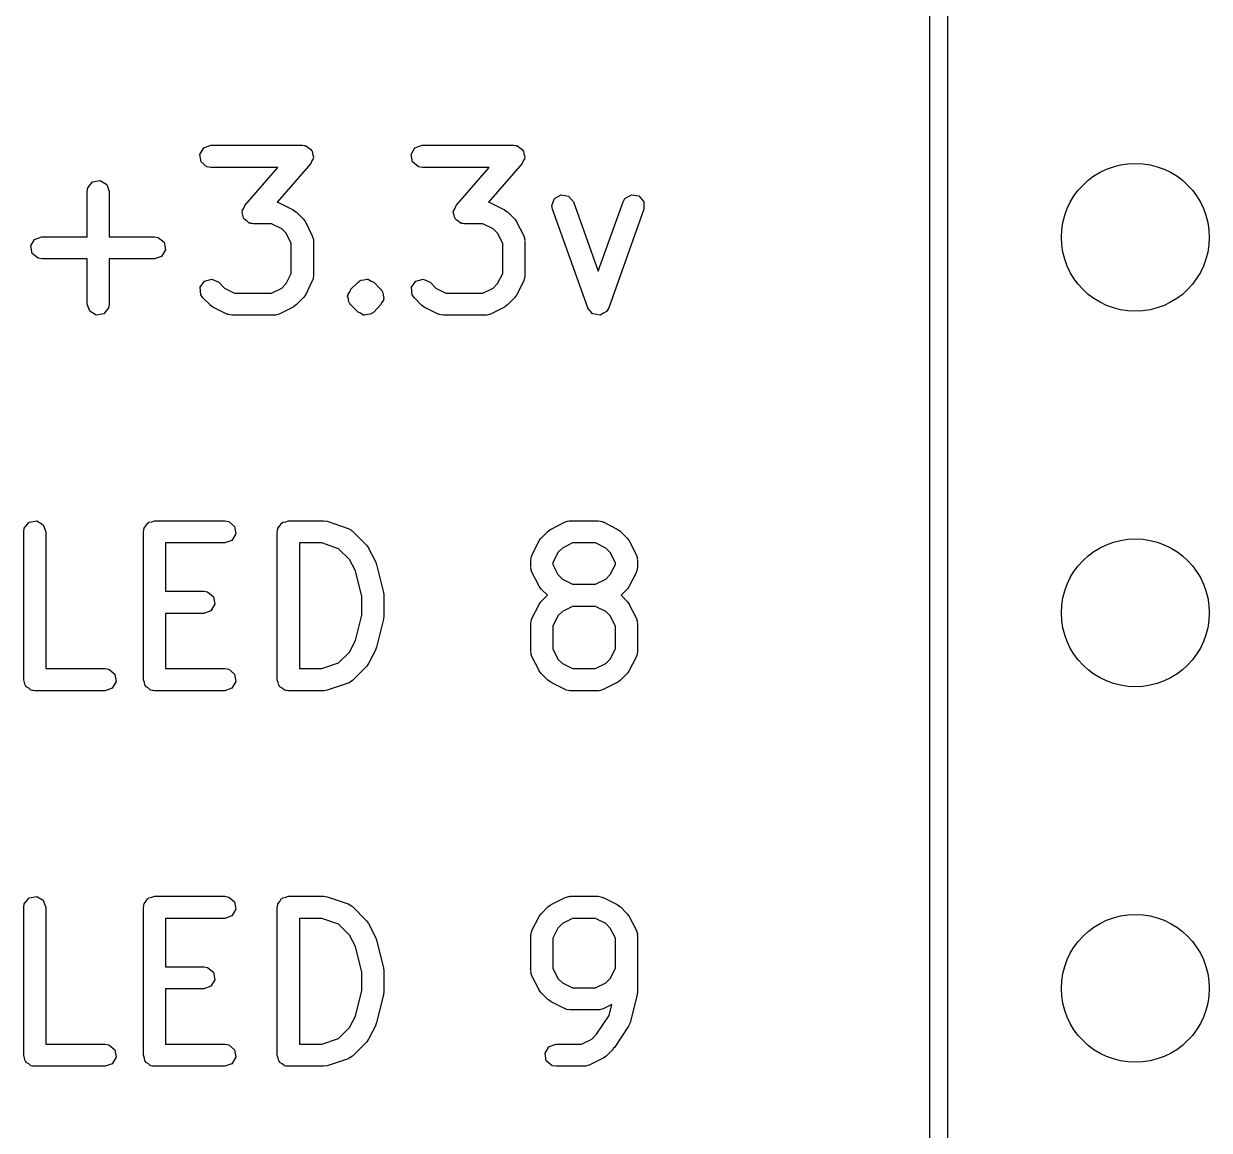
# Model space of a CAD drawing. Extents: x 127.3 to 175.4, y -127 to -66.1.
# Drawn here: x 154.88 to 162.9, y -104.81 to -97.33 of the extents above; entities that cross this region are included whole.
import ezdxf

# ---------------------------------------------------------------- set-up
doc = ezdxf.new("R2010")
doc.units = 0
doc.layers.add('BLACK', color=7, linetype='CONTINUOUS')

msp = doc.modelspace()

# ---------------------------------------------------------------- linework, layer by layer
at = {"layer": 'BLACK', "linetype": 'CONTINUOUS'}
for p, q in [((161.009, -122.961), (161.009, -74.641)), ((161.129, -74.701), (161.129, -122.901)), ((156.075, -98.2103), (156.101, -98.1659)), ((156.101, -98.1659), (156.149, -98.1484)), ((156.149, -98.1484), (156.768, -98.1484)), ((156.768, -98.1484), (156.779, -98.1503)), ((156.779, -98.1503), (156.783, -98.1498)), ((156.783, -98.1498), (156.785, -98.1514)), ((156.785, -98.1514), (156.794, -98.1529)), ((156.794, -98.1529), (156.809, -98.1659)), ((156.809, -98.1659), (156.827, -98.1763)), ((156.827, -98.1763), (156.828, -98.182)), ((156.828, -98.182), (156.833, -98.1859)), ((157.504, -98.2103), (157.529, -98.1659)), ((157.529, -98.1659), (157.578, -98.1484)), ((157.578, -98.1484), (158.197, -98.1484)), ((158.197, -98.1484), (158.208, -98.1503)), ((158.208, -98.1503), (158.211, -98.1498)), ((158.211, -98.1498), (158.214, -98.1514)), ((158.214, -98.1514), (158.222, -98.1529)), ((158.222, -98.1529), (158.238, -98.1659)), ((158.238, -98.1659), (158.255, -98.1763)), ((158.255, -98.1763), (158.257, -98.182)), ((158.257, -98.182), (158.262, -98.1859)), ((156.084, -98.2609), (156.075, -98.2103)), ((156.123, -98.2938), (156.084, -98.2609)), ((156.832, -98.2539), (156.825, -98.2727)), ((156.842, -98.2364), (156.832, -98.2539)), ((156.833, -98.1859), (156.837, -98.2058)), ((156.837, -98.2058), (156.843, -98.2249)), ((156.843, -98.2249), (156.841, -98.2305)), ((156.841, -98.2305), (156.842, -98.2364)), ((157.513, -98.2609), (157.504, -98.2103)), ((157.552, -98.2938), (157.513, -98.2609)), ((158.26, -98.2539), (158.253, -98.2727)), ((158.271, -98.2364), (158.26, -98.2539)), ((158.262, -98.1859), (158.265, -98.2058)), ((158.265, -98.2058), (158.272, -98.2249)), ((158.272, -98.2249), (158.269, -98.2305)), ((158.269, -98.2305), (158.271, -98.2364)), ((156.149, -98.2984), (156.123, -98.2938)), ((156.603, -98.2984), (156.149, -98.2984)), ((156.378, -98.5549), (156.603, -98.2984)), ((156.825, -98.2727), (156.597, -98.5327)), ((157.578, -98.2984), (157.552, -98.2938)), ((158.031, -98.2984), (157.578, -98.2984)), ((157.807, -98.5549), (158.031, -98.2984)), ((158.253, -98.2727), (158.026, -98.5327)), ((155.317, -98.4358), (155.35, -98.3965)), ((155.35, -98.3965), (155.4, -98.3876)), ((155.4, -98.3876), (155.445, -98.4132)), ((155.445, -98.4132), (155.462, -98.4615)), ((155.312, -98.4615), (155.317, -98.4358)), ((155.312, -98.7674), (155.312, -98.4615)), ((155.462, -98.4615), (155.462, -98.7674)), ((158.473, -98.5081), (158.517, -98.4828)), ((158.517, -98.4828), (158.568, -98.492)), ((158.568, -98.492), (158.601, -98.5315)), ((158.948, -98.5088), (158.993, -98.4829)), ((158.993, -98.4829), (159.043, -98.4915)), ((159.043, -98.4915), (159.076, -98.5306)), ((156.361, -98.5913), (156.371, -98.5738)), ((156.371, -98.5738), (156.378, -98.5549)), ((156.597, -98.5327), (156.603, -98.5338)), ((156.603, -98.5338), (156.607, -98.5367)), ((156.607, -98.5367), (156.611, -98.5372)), ((156.611, -98.5372), (156.706, -98.5848)), ((157.789, -98.5913), (157.8, -98.5738)), ((157.8, -98.5738), (157.807, -98.5549)), ((158.026, -98.5327), (158.032, -98.5338)), ((158.032, -98.5338), (158.035, -98.5367)), ((158.035, -98.5367), (158.04, -98.5372)), ((158.04, -98.5372), (158.135, -98.5848)), ((158.455, -98.5562), (158.473, -98.5081)), ((158.459, -98.5819), (158.455, -98.5562)), ((158.697, -99.2486), (158.459, -98.5819)), ((158.601, -98.5315), (158.768, -99.0004)), ((158.768, -99.0004), (158.936, -98.5315)), ((159.077, -98.5819), (158.839, -99.2486)), ((158.936, -98.5315), (158.948, -98.5088)), ((159.076, -98.5306), (159.077, -98.5819)), ((156.36, -98.6028), (156.362, -98.5972)), ((156.366, -98.6219), (156.36, -98.6028)), ((156.362, -98.5972), (156.361, -98.5913)), ((156.37, -98.6418), (156.366, -98.6219)), ((156.374, -98.6457), (156.37, -98.6418)), ((156.376, -98.6513), (156.374, -98.6457)), ((156.394, -98.6618), (156.376, -98.6513)), ((156.409, -98.6748), (156.394, -98.6618)), ((156.706, -98.5848), (156.724, -98.5982)), ((156.724, -98.5982), (156.726, -98.5989)), ((156.726, -98.5989), (156.773, -98.6465)), ((156.773, -98.6465), (156.786, -98.6649)), ((157.788, -98.6028), (157.79, -98.5972)), ((157.795, -98.6219), (157.788, -98.6028)), ((157.79, -98.5972), (157.789, -98.5913)), ((157.798, -98.6418), (157.795, -98.6219)), ((157.803, -98.6457), (157.798, -98.6418)), ((157.805, -98.6513), (157.803, -98.6457)), ((157.822, -98.6618), (157.805, -98.6513)), ((157.838, -98.6748), (157.822, -98.6618)), ((158.135, -98.5848), (158.153, -98.5982)), ((158.153, -98.5982), (158.154, -98.5989)), ((158.154, -98.5989), (158.202, -98.6465)), ((158.202, -98.6465), (158.215, -98.6649)), ((156.418, -98.6763), (156.409, -98.6748)), ((156.42, -98.6779), (156.418, -98.6763)), ((156.424, -98.6774), (156.42, -98.6779)), ((156.435, -98.6793), (156.424, -98.6774)), ((156.56, -98.6793), (156.435, -98.6793)), ((156.628, -98.7136), (156.56, -98.6793)), ((156.659, -98.744), (156.628, -98.7136)), ((156.693, -98.8125), (156.659, -98.744)), ((156.786, -98.6649), (156.788, -98.666)), ((156.788, -98.666), (156.835, -98.7612)), ((157.846, -98.6763), (157.838, -98.6748)), ((157.849, -98.6779), (157.846, -98.6763)), ((157.852, -98.6774), (157.849, -98.6779)), ((157.863, -98.6793), (157.852, -98.6774)), ((157.988, -98.6793), (157.863, -98.6793)), ((158.057, -98.7136), (157.988, -98.6793)), ((158.087, -98.744), (158.057, -98.7136)), ((158.122, -98.8125), (158.087, -98.744)), ((158.215, -98.6649), (158.216, -98.666)), ((158.216, -98.666), (158.264, -98.7612)), ((154.932, -98.8294), (154.958, -98.785)), ((154.958, -98.785), (155.006, -98.7674)), ((155.006, -98.7674), (155.312, -98.7674)), ((155.462, -98.7674), (155.768, -98.7674)), ((155.768, -98.7674), (155.794, -98.7719)), ((155.794, -98.7719), (155.833, -98.8049)), ((155.833, -98.8049), (155.842, -98.8554)), ((156.693, -99.0152), (156.693, -98.8125)), ((156.835, -98.7612), (156.843, -98.7862)), ((156.843, -98.7862), (156.842, -98.7906)), ((156.842, -98.7906), (156.843, -98.7948)), ((156.843, -98.7948), (156.843, -99.0329)), ((158.122, -99.0152), (158.122, -98.8125)), ((158.264, -98.7612), (158.271, -98.7862)), ((158.271, -98.7862), (158.27, -98.7906)), ((158.27, -98.7906), (158.272, -98.7948)), ((158.272, -98.7948), (158.272, -99.0329)), ((154.941, -98.8799), (154.932, -98.8294)), ((154.981, -98.9129), (154.941, -98.8799)), ((155.816, -98.8999), (155.768, -98.9174)), ((155.842, -98.8554), (155.816, -98.8999)), ((155.006, -98.9174), (154.981, -98.9129)), ((155.312, -98.9174), (155.006, -98.9174)), ((155.312, -99.2234), (155.312, -98.9174)), ((155.768, -98.9174), (155.462, -98.9174)), ((155.462, -98.9174), (155.462, -99.2234)), ((156.106, -99.0667), (156.156, -99.0534)), ((156.156, -99.0534), (156.202, -99.0751)), ((156.659, -99.0837), (156.693, -99.0152)), ((156.836, -99.062), (156.835, -99.0664)), ((156.839, -99.0585), (156.836, -99.062)), ((156.843, -99.0329), (156.839, -99.0585)), ((157.157, -99.0657), (157.159, -99.0632)), ((157.159, -99.0632), (157.161, -99.0628)), ((157.161, -99.0628), (157.165, -99.0601)), ((157.165, -99.0601), (157.184, -99.0584)), ((157.184, -99.0584), (157.203, -99.0534)), ((157.203, -99.0534), (157.206, -99.0549)), ((157.206, -99.0549), (157.21, -99.0543)), ((157.21, -99.0543), (157.213, -99.056)), ((157.213, -99.056), (157.216, -99.0557)), ((157.216, -99.0557), (157.232, -99.0669)), ((157.535, -99.0667), (157.584, -99.0534)), ((157.584, -99.0534), (157.631, -99.0751)), ((158.087, -99.0837), (158.122, -99.0152)), ((158.267, -99.0585), (158.264, -99.062)), ((158.264, -99.062), (158.264, -99.0664)), ((158.272, -99.0329), (158.267, -99.0585)), ((156.077, -99.1087), (156.106, -99.0667)), ((156.081, -99.1598), (156.077, -99.1087)), ((156.202, -99.0751), (156.241, -99.1141)), ((156.241, -99.1141), (156.31, -99.1484)), ((156.56, -99.1484), (156.628, -99.1141)), ((156.628, -99.1141), (156.659, -99.0837)), ((156.835, -99.0664), (156.788, -99.1617)), ((157.077, -99.1563), (157.088, -99.1404)), ((157.088, -99.1404), (157.096, -99.1227)), ((157.096, -99.1227), (157.144, -99.0751)), ((157.144, -99.0751), (157.152, -99.0694)), ((157.152, -99.0694), (157.154, -99.0667)), ((157.154, -99.0667), (157.157, -99.0658)), ((157.157, -99.0658), (157.157, -99.0657)), ((157.232, -99.0669), (157.25, -99.0751)), ((157.25, -99.0751), (157.297, -99.1227)), ((157.297, -99.1227), (157.303, -99.1308)), ((157.303, -99.1308), (157.306, -99.1327)), ((157.306, -99.1327), (157.307, -99.1359)), ((157.307, -99.1359), (157.312, -99.144)), ((157.312, -99.144), (157.314, -99.1635)), ((157.505, -99.1087), (157.535, -99.0667)), ((157.51, -99.1598), (157.505, -99.1087)), ((157.631, -99.0751), (157.67, -99.1141)), ((157.67, -99.1141), (157.738, -99.1484)), ((157.988, -99.1484), (158.057, -99.1141)), ((158.057, -99.1141), (158.087, -99.0837)), ((158.264, -99.0664), (158.216, -99.1617)), ((155.33, -99.2716), (155.312, -99.2234)), ((155.462, -99.2234), (155.458, -99.249)), ((156.096, -99.1812), (156.081, -99.1598)), ((156.144, -99.2288), (156.096, -99.1812)), ((156.31, -99.1484), (156.56, -99.1484)), ((156.773, -99.1812), (156.726, -99.2288)), ((156.774, -99.1797), (156.773, -99.1812)), ((156.788, -99.1617), (156.774, -99.1797)), ((157.074, -99.1692), (157.077, -99.1631)), ((157.079, -99.188), (157.074, -99.1692)), ((157.077, -99.1631), (157.077, -99.1563)), ((157.081, -99.2074), (157.079, -99.188)), ((157.087, -99.2155), (157.081, -99.2074)), ((157.088, -99.2188), (157.087, -99.2155)), ((157.09, -99.2207), (157.088, -99.2188)), ((157.096, -99.2288), (157.09, -99.2207)), ((157.306, -99.2111), (157.297, -99.2288)), ((157.317, -99.1952), (157.306, -99.2111)), ((157.314, -99.1635), (157.319, -99.1823)), ((157.319, -99.1823), (157.316, -99.1884)), ((157.316, -99.1884), (157.317, -99.1952)), ((157.525, -99.1812), (157.51, -99.1598)), ((157.572, -99.2288), (157.525, -99.1812)), ((157.738, -99.1484), (157.988, -99.1484)), ((158.202, -99.1812), (158.154, -99.2288)), ((158.203, -99.1797), (158.202, -99.1812)), ((158.216, -99.1617), (158.203, -99.1797)), ((155.374, -99.2972), (155.33, -99.2716)), ((155.425, -99.2883), (155.374, -99.2972)), ((155.458, -99.249), (155.425, -99.2883)), ((156.145, -99.2295), (156.144, -99.2288)), ((156.163, -99.2428), (156.145, -99.2295)), ((156.258, -99.2904), (156.163, -99.2428)), ((156.263, -99.291), (156.258, -99.2904)), ((156.266, -99.2938), (156.263, -99.291)), ((156.292, -99.2984), (156.266, -99.2938)), ((156.578, -99.2984), (156.292, -99.2984)), ((156.582, -99.2968), (156.578, -99.2984)), ((156.586, -99.2979), (156.582, -99.2968)), ((156.611, -99.2904), (156.586, -99.2979)), ((156.706, -99.2428), (156.611, -99.2904)), ((156.708, -99.2416), (156.706, -99.2428)), ((156.726, -99.2288), (156.708, -99.2416)), ((157.144, -99.2764), (157.096, -99.2288)), ((157.161, -99.2846), (157.144, -99.2764)), ((157.177, -99.2958), (157.161, -99.2846)), ((157.181, -99.2955), (157.177, -99.2958)), ((157.184, -99.2972), (157.181, -99.2955)), ((157.187, -99.2966), (157.184, -99.2972)), ((157.19, -99.2981), (157.187, -99.2966)), ((157.209, -99.293), (157.19, -99.2981)), ((157.228, -99.2913), (157.209, -99.293)), ((157.232, -99.2887), (157.228, -99.2913)), ((157.234, -99.2883), (157.232, -99.2887)), ((157.236, -99.2858), (157.234, -99.2883)), ((157.24, -99.2848), (157.236, -99.2857)), ((157.236, -99.2857), (157.236, -99.2858)), ((157.242, -99.2821), (157.24, -99.2848)), ((157.25, -99.2764), (157.242, -99.2821)), ((157.297, -99.2288), (157.25, -99.2764)), ((157.574, -99.2295), (157.572, -99.2288)), ((157.592, -99.2428), (157.574, -99.2295)), ((157.687, -99.2904), (157.592, -99.2428)), ((157.691, -99.291), (157.687, -99.2904)), ((157.695, -99.2938), (157.691, -99.291)), ((157.72, -99.2984), (157.695, -99.2938)), ((158.006, -99.2984), (157.72, -99.2984)), ((158.01, -99.2968), (158.006, -99.2984)), ((158.015, -99.2979), (158.01, -99.2968)), ((158.04, -99.2904), (158.015, -99.2979)), ((158.135, -99.2428), (158.04, -99.2904)), ((158.136, -99.2416), (158.135, -99.2428)), ((158.154, -99.2288), (158.136, -99.2416)), ((158.698, -99.249), (158.697, -99.2486)), ((158.698, -99.2494), (158.698, -99.249)), ((158.714, -99.2687), (158.698, -99.2494)), ((158.73, -99.2881), (158.714, -99.2687)), ((158.731, -99.2882), (158.73, -99.2881)), ((158.731, -99.2885), (158.731, -99.2882)), ((158.756, -99.2928), (158.731, -99.2885)), ((158.781, -99.2973), (158.756, -99.2928)), ((158.782, -99.2971), (158.781, -99.2971)), ((158.781, -99.2971), (158.781, -99.2973)), ((158.803, -99.2844), (158.782, -99.2971)), ((158.825, -99.2719), (158.803, -99.2844)), ((158.826, -99.2712), (158.825, -99.2715)), ((158.825, -99.2715), (158.825, -99.2719)), ((158.839, -99.2486), (158.826, -99.2712)), ((154.884, -100.763), (154.888, -100.738)), ((154.888, -100.738), (154.921, -100.698)), ((154.921, -100.698), (154.972, -100.689)), ((154.972, -100.689), (155.016, -100.715)), ((155.016, -100.715), (155.034, -100.763)), ((155.694, -100.75), (155.696, -100.747)), ((155.696, -100.747), (155.698, -100.738)), ((155.698, -100.738), (155.71, -100.723)), ((155.71, -100.723), (155.72, -100.706)), ((155.72, -100.706), (155.726, -100.704)), ((155.726, -100.704), (155.731, -100.698)), ((155.731, -100.698), (155.75, -100.695)), ((155.75, -100.695), (155.768, -100.688)), ((155.768, -100.688), (156.244, -100.688)), ((156.244, -100.688), (156.27, -100.693)), ((156.27, -100.693), (156.309, -100.726)), ((156.309, -100.726), (156.318, -100.776)), ((156.599, -100.75), (156.601, -100.747)), ((156.601, -100.747), (156.602, -100.738)), ((156.602, -100.738), (156.615, -100.723)), ((156.615, -100.723), (156.625, -100.706)), ((156.625, -100.706), (156.631, -100.704)), ((156.631, -100.704), (156.635, -100.698)), ((156.635, -100.698), (156.655, -100.695)), ((156.655, -100.695), (156.673, -100.688)), ((156.673, -100.688), (156.911, -100.688)), ((156.911, -100.688), (156.933, -100.692)), ((156.933, -100.692), (156.935, -100.692)), ((156.935, -100.692), (157.078, -100.74)), ((157.078, -100.74), (157.1, -100.752)), ((158.429, -100.758), (158.448, -100.745)), ((158.448, -100.745), (158.449, -100.744)), ((158.449, -100.744), (158.544, -100.696)), ((158.544, -100.696), (158.569, -100.689)), ((158.569, -100.689), (158.573, -100.69)), ((158.573, -100.69), (158.578, -100.688)), ((158.578, -100.688), (158.768, -100.688)), ((158.768, -100.688), (158.794, -100.693)), ((158.794, -100.693), (158.797, -100.696)), ((158.797, -100.696), (158.802, -100.696)), ((158.802, -100.696), (158.897, -100.744)), ((158.897, -100.744), (158.915, -100.757)), ((154.884, -101.763), (154.884, -100.763)), ((155.034, -100.763), (155.034, -101.688)), ((155.693, -100.763), (155.695, -100.754)), ((155.693, -101.763), (155.693, -100.763)), ((155.695, -100.754), (155.694, -100.75)), ((156.292, -100.821), (156.244, -100.838)), ((156.318, -100.776), (156.292, -100.821)), ((156.598, -100.763), (156.6, -100.754)), ((156.598, -101.763), (156.598, -100.763)), ((156.6, -100.754), (156.599, -100.75)), ((157.1, -100.752), (157.103, -100.756)), ((157.103, -100.756), (157.107, -100.758)), ((157.107, -100.758), (157.202, -100.853)), ((158.32, -100.92), (158.368, -100.825)), ((158.368, -100.825), (158.381, -100.807)), ((158.381, -100.807), (158.382, -100.806)), ((158.382, -100.806), (158.429, -100.758)), ((158.915, -100.757), (158.916, -100.758)), ((158.916, -100.758), (158.964, -100.806)), ((158.964, -100.806), (158.977, -100.824)), ((158.977, -100.824), (158.978, -100.825)), ((158.978, -100.825), (159.026, -100.92)), ((156.244, -100.838), (155.843, -100.838)), ((155.843, -100.838), (155.843, -101.165)), ((156.748, -100.838), (156.748, -101.688)), ((156.899, -100.838), (156.748, -100.838)), ((157.013, -100.877), (156.899, -100.838)), ((157.087, -100.951), (157.013, -100.877)), ((157.202, -100.853), (157.215, -100.872)), ((157.215, -100.872), (157.216, -100.873)), ((157.216, -100.873), (157.264, -100.968)), ((158.496, -100.903), (158.462, -100.972)), ((158.527, -100.873), (158.496, -100.903)), ((158.595, -100.838), (158.527, -100.873)), ((158.75, -100.838), (158.595, -100.838)), ((158.819, -100.873), (158.75, -100.838)), ((158.849, -100.903), (158.819, -100.873)), ((158.884, -100.972), (158.849, -100.903)), ((157.126, -101.028), (157.087, -100.951)), ((157.264, -100.968), (157.267, -100.98)), ((157.267, -100.98), (157.269, -100.983)), ((157.269, -100.983), (157.317, -101.174)), ((158.312, -100.954), (158.317, -100.928)), ((158.312, -101.001), (158.312, -100.954)), ((158.317, -100.928), (158.32, -100.925)), ((158.32, -100.925), (158.32, -100.92)), ((158.462, -100.972), (158.462, -100.984)), ((158.462, -100.984), (158.496, -101.052)), ((158.849, -101.052), (158.884, -100.984)), ((158.884, -100.984), (158.884, -100.972)), ((159.026, -100.92), (159.033, -100.945)), ((159.033, -100.945), (159.032, -100.95)), ((159.032, -100.95), (159.034, -100.954)), ((159.034, -100.954), (159.034, -101.001)), ((157.169, -101.201), (157.126, -101.028)), ((158.314, -101.006), (158.312, -101.001)), ((158.313, -101.01), (158.314, -101.006)), ((158.32, -101.035), (158.313, -101.01)), ((158.368, -101.13), (158.32, -101.035)), ((158.496, -101.052), (158.527, -101.083)), ((158.819, -101.083), (158.849, -101.052)), ((159.026, -101.035), (158.978, -101.13)), ((159.029, -101.027), (159.026, -101.031)), ((159.026, -101.031), (159.026, -101.035)), ((159.034, -101.001), (159.029, -101.027)), ((158.369, -101.131), (158.368, -101.13)), ((158.382, -101.15), (158.369, -101.131)), ((158.527, -101.083), (158.595, -101.117)), ((158.595, -101.117), (158.75, -101.117)), ((158.75, -101.117), (158.819, -101.083)), ((158.965, -101.148), (158.964, -101.15)), ((158.978, -101.13), (158.965, -101.148)), ((155.843, -101.165), (156.101, -101.165)), ((156.101, -101.165), (156.127, -101.169)), ((156.127, -101.169), (156.166, -101.202)), ((156.166, -101.202), (156.175, -101.253)), ((157.169, -101.326), (157.169, -101.201)), ((157.317, -101.174), (157.318, -101.189)), ((157.318, -101.189), (157.319, -101.192)), ((157.319, -101.192), (157.319, -101.335)), ((158.424, -101.192), (158.382, -101.15)), ((158.382, -101.234), (158.424, -101.192)), ((158.964, -101.15), (158.922, -101.192)), ((158.922, -101.192), (158.964, -101.234)), ((156.15, -101.297), (156.101, -101.315)), ((156.175, -101.253), (156.15, -101.297)), ((158.32, -101.349), (158.368, -101.254)), ((158.368, -101.254), (158.381, -101.236)), ((158.381, -101.236), (158.382, -101.234)), ((158.527, -101.301), (158.496, -101.332)), ((158.595, -101.267), (158.527, -101.301)), ((158.75, -101.267), (158.595, -101.267)), ((158.819, -101.301), (158.75, -101.267)), ((158.849, -101.332), (158.819, -101.301)), ((158.964, -101.234), (158.977, -101.253)), ((158.977, -101.253), (158.978, -101.254)), ((158.978, -101.254), (159.026, -101.349)), ((156.101, -101.315), (155.843, -101.315)), ((155.843, -101.315), (155.843, -101.688)), ((157.126, -101.499), (157.169, -101.326)), ((157.317, -101.353), (157.269, -101.543)), ((157.319, -101.335), (157.317, -101.35)), ((157.317, -101.35), (157.317, -101.353)), ((158.312, -101.382), (158.317, -101.357)), ((158.312, -101.573), (158.312, -101.382)), ((158.317, -101.357), (158.32, -101.353)), ((158.32, -101.353), (158.32, -101.349)), ((158.496, -101.332), (158.462, -101.4)), ((158.884, -101.4), (158.849, -101.332)), ((159.026, -101.349), (159.033, -101.374)), ((159.033, -101.374), (159.032, -101.378)), ((159.032, -101.378), (159.034, -101.382)), ((159.034, -101.382), (159.034, -101.573)), ((158.462, -101.4), (158.462, -101.555)), ((158.884, -101.555), (158.884, -101.4)), ((157.087, -101.576), (157.126, -101.499)), ((157.269, -101.543), (157.264, -101.555)), ((157.013, -101.65), (157.087, -101.576)), ((157.264, -101.559), (157.216, -101.654)), ((157.264, -101.555), (157.264, -101.559)), ((158.314, -101.577), (158.312, -101.573)), ((158.313, -101.581), (158.314, -101.577)), ((158.32, -101.606), (158.313, -101.581)), ((158.368, -101.702), (158.32, -101.606)), ((158.462, -101.555), (158.496, -101.624)), ((158.496, -101.624), (158.527, -101.654)), ((158.819, -101.654), (158.849, -101.624)), ((158.849, -101.624), (158.884, -101.555)), ((159.026, -101.606), (158.978, -101.702)), ((159.029, -101.599), (159.026, -101.602)), ((159.026, -101.602), (159.026, -101.606)), ((159.034, -101.573), (159.029, -101.599)), ((155.034, -101.688), (155.435, -101.688)), ((155.435, -101.688), (155.46, -101.693)), ((155.46, -101.693), (155.5, -101.726)), ((155.843, -101.688), (156.244, -101.688)), ((156.244, -101.688), (156.27, -101.693)), ((156.27, -101.693), (156.309, -101.726)), ((156.748, -101.688), (156.899, -101.688)), ((156.899, -101.688), (157.013, -101.65)), ((157.202, -101.674), (157.107, -101.769)), ((157.203, -101.672), (157.202, -101.674)), ((157.216, -101.654), (157.203, -101.672)), ((158.369, -101.703), (158.368, -101.702)), ((158.382, -101.721), (158.369, -101.703)), ((158.527, -101.654), (158.595, -101.688)), ((158.595, -101.688), (158.75, -101.688)), ((158.75, -101.688), (158.819, -101.654)), ((158.978, -101.702), (158.965, -101.72)), ((154.89, -101.782), (154.884, -101.763)), ((154.894, -101.801), (154.89, -101.782)), ((155.509, -101.776), (155.483, -101.821)), ((155.5, -101.726), (155.509, -101.776)), ((155.7, -101.782), (155.693, -101.763)), ((155.703, -101.801), (155.7, -101.782)), ((156.318, -101.776), (156.292, -101.821)), ((156.309, -101.726), (156.318, -101.776)), ((156.605, -101.782), (156.598, -101.763)), ((156.608, -101.801), (156.605, -101.782)), ((157.078, -101.787), (156.935, -101.835)), ((157.081, -101.784), (157.078, -101.787)), ((157.085, -101.784), (157.081, -101.784)), ((157.107, -101.769), (157.085, -101.784)), ((158.429, -101.769), (158.382, -101.721)), ((158.431, -101.769), (158.429, -101.769)), ((158.449, -101.783), (158.431, -101.769)), ((158.544, -101.83), (158.449, -101.783)), ((158.897, -101.783), (158.802, -101.83)), ((158.898, -101.782), (158.897, -101.783)), ((158.916, -101.769), (158.898, -101.782)), ((158.964, -101.721), (158.916, -101.769)), ((158.965, -101.72), (158.964, -101.721)), ((154.899, -101.805), (154.894, -101.801)), ((154.901, -101.812), (154.899, -101.805)), ((154.918, -101.821), (154.901, -101.812)), ((154.933, -101.834), (154.918, -101.821)), ((154.943, -101.836), (154.933, -101.834)), ((154.946, -101.837), (154.943, -101.836)), ((154.949, -101.837), (154.946, -101.837)), ((154.959, -101.838), (154.949, -101.837)), ((155.435, -101.838), (154.959, -101.838)), ((155.483, -101.821), (155.435, -101.838)), ((155.708, -101.805), (155.703, -101.801)), ((155.711, -101.812), (155.708, -101.805)), ((155.727, -101.821), (155.711, -101.812)), ((155.742, -101.834), (155.727, -101.821)), ((155.752, -101.836), (155.742, -101.834)), ((155.755, -101.837), (155.752, -101.836)), ((155.758, -101.837), (155.755, -101.837)), ((155.768, -101.838), (155.758, -101.837)), ((156.244, -101.838), (155.768, -101.838)), ((156.292, -101.821), (156.244, -101.838)), ((156.613, -101.805), (156.608, -101.801)), ((156.615, -101.812), (156.613, -101.805)), ((156.632, -101.821), (156.615, -101.812)), ((156.647, -101.834), (156.632, -101.821)), ((156.657, -101.836), (156.647, -101.834)), ((156.66, -101.837), (156.657, -101.836)), ((156.663, -101.837), (156.66, -101.837)), ((156.673, -101.838), (156.663, -101.837)), ((156.911, -101.838), (156.673, -101.838)), ((156.912, -101.838), (156.911, -101.838)), ((156.935, -101.835), (156.912, -101.838)), ((158.549, -101.831), (158.544, -101.83)), ((158.552, -101.834), (158.549, -101.831)), ((158.578, -101.838), (158.552, -101.834)), ((158.768, -101.838), (158.578, -101.838)), ((158.772, -101.837), (158.768, -101.838)), ((158.777, -101.838), (158.772, -101.837)), ((158.802, -101.83), (158.777, -101.838)), ((154.921, -103.238), (154.972, -103.229)), ((154.972, -103.229), (155.016, -103.255)), ((155.75, -103.235), (155.768, -103.228)), ((155.768, -103.228), (156.244, -103.228)), ((156.244, -103.228), (156.27, -103.233)), ((156.27, -103.233), (156.309, -103.266)), ((156.655, -103.235), (156.673, -103.228)), ((156.673, -103.228), (156.911, -103.228)), ((156.911, -103.228), (156.933, -103.232)), ((156.933, -103.232), (156.935, -103.232)), ((156.935, -103.232), (157.078, -103.28)), ((158.544, -103.236), (158.569, -103.229)), ((158.569, -103.229), (158.573, -103.23)), ((158.573, -103.23), (158.578, -103.228)), ((158.578, -103.228), (158.768, -103.228)), ((158.768, -103.228), (158.794, -103.233)), ((158.794, -103.233), (158.797, -103.236)), ((154.884, -103.303), (154.888, -103.278)), ((154.884, -104.303), (154.884, -103.303)), ((154.888, -103.278), (154.921, -103.238)), ((155.016, -103.255), (155.034, -103.303)), ((155.034, -103.303), (155.034, -104.228)), ((155.693, -103.303), (155.695, -103.294)), ((155.693, -104.303), (155.693, -103.303)), ((155.694, -103.29), (155.696, -103.287)), ((155.695, -103.294), (155.694, -103.29)), ((155.696, -103.287), (155.698, -103.278)), ((155.698, -103.278), (155.71, -103.263)), ((155.71, -103.263), (155.72, -103.246)), ((155.72, -103.246), (155.726, -103.244)), ((155.726, -103.244), (155.731, -103.238)), ((155.731, -103.238), (155.75, -103.235)), ((156.309, -103.266), (156.318, -103.316)), ((156.598, -103.303), (156.6, -103.294)), ((156.598, -104.303), (156.598, -103.303)), ((156.599, -103.29), (156.601, -103.287)), ((156.6, -103.294), (156.599, -103.29)), ((156.601, -103.287), (156.602, -103.278)), ((156.602, -103.278), (156.615, -103.263)), ((156.615, -103.263), (156.625, -103.246)), ((156.625, -103.246), (156.631, -103.244)), ((156.631, -103.244), (156.635, -103.238)), ((156.635, -103.238), (156.655, -103.235)), ((157.078, -103.28), (157.1, -103.292)), ((157.1, -103.292), (157.103, -103.296)), ((157.103, -103.296), (157.107, -103.298)), ((157.107, -103.298), (157.202, -103.393)), ((158.382, -103.346), (158.429, -103.298)), ((158.429, -103.298), (158.448, -103.285)), ((158.448, -103.285), (158.449, -103.284)), ((158.449, -103.284), (158.544, -103.236)), ((158.797, -103.236), (158.802, -103.236)), ((158.802, -103.236), (158.897, -103.284)), ((158.897, -103.284), (158.915, -103.297)), ((158.915, -103.297), (158.916, -103.298)), ((158.916, -103.298), (158.964, -103.346)), ((156.244, -103.378), (155.843, -103.378)), ((155.843, -103.378), (155.843, -103.705)), ((156.292, -103.361), (156.244, -103.378)), ((156.318, -103.316), (156.292, -103.361)), ((156.748, -103.378), (156.748, -104.228)), ((156.899, -103.378), (156.748, -103.378)), ((157.013, -103.417), (156.899, -103.378)), ((157.202, -103.393), (157.215, -103.412)), ((158.32, -103.46), (158.368, -103.365)), ((158.368, -103.365), (158.381, -103.347)), ((158.381, -103.347), (158.382, -103.346)), ((158.595, -103.378), (158.527, -103.413)), ((158.75, -103.378), (158.595, -103.378)), ((158.819, -103.413), (158.75, -103.378)), ((158.964, -103.346), (158.977, -103.364)), ((158.977, -103.364), (158.978, -103.365)), ((158.978, -103.365), (159.026, -103.46)), ((157.087, -103.491), (157.013, -103.417)), ((157.215, -103.412), (157.216, -103.413)), ((157.216, -103.413), (157.264, -103.508)), ((158.312, -103.494), (158.317, -103.468)), ((158.317, -103.468), (158.32, -103.465)), ((158.32, -103.465), (158.32, -103.46)), ((158.496, -103.443), (158.462, -103.512)), ((158.527, -103.413), (158.496, -103.443)), ((158.849, -103.443), (158.819, -103.413)), ((158.884, -103.512), (158.849, -103.443)), ((159.026, -103.46), (159.033, -103.485)), ((157.126, -103.568), (157.087, -103.491)), ((157.264, -103.508), (157.267, -103.52)), ((157.267, -103.52), (157.269, -103.523)), ((157.269, -103.523), (157.317, -103.714)), ((158.312, -103.732), (158.312, -103.494)), ((158.462, -103.512), (158.462, -103.714)), ((158.884, -103.714), (158.884, -103.512)), ((159.033, -103.485), (159.032, -103.49)), ((159.032, -103.49), (159.034, -103.494)), ((159.034, -103.494), (159.034, -103.875)), ((157.169, -103.741), (157.126, -103.568)), ((155.843, -103.705), (156.101, -103.705)), ((156.101, -103.705), (156.127, -103.709)), ((156.127, -103.709), (156.166, -103.742)), ((157.317, -103.714), (157.318, -103.729)), ((158.462, -103.714), (158.496, -103.783)), ((158.849, -103.783), (158.884, -103.714)), ((156.175, -103.793), (156.15, -103.837)), ((156.166, -103.742), (156.175, -103.793)), ((157.169, -103.866), (157.169, -103.741)), ((157.318, -103.729), (157.319, -103.732)), ((157.319, -103.732), (157.319, -103.875)), ((158.314, -103.736), (158.312, -103.732)), ((158.313, -103.741), (158.314, -103.736)), ((158.32, -103.765), (158.313, -103.741)), ((158.368, -103.861), (158.32, -103.765)), ((158.496, -103.783), (158.527, -103.813)), ((158.819, -103.813), (158.849, -103.783)), ((156.101, -103.855), (155.843, -103.855)), ((155.843, -103.855), (155.843, -104.228)), ((156.15, -103.837), (156.101, -103.855)), ((157.126, -104.039), (157.169, -103.866)), ((158.369, -103.862), (158.368, -103.861)), ((158.382, -103.88), (158.369, -103.862)), ((158.527, -103.813), (158.595, -103.847)), ((158.595, -103.847), (158.75, -103.847)), ((158.75, -103.847), (158.819, -103.813)), ((157.317, -103.893), (157.269, -104.083)), ((157.319, -103.875), (157.317, -103.89)), ((157.317, -103.89), (157.317, -103.893)), ((158.429, -103.928), (158.382, -103.88)), ((158.431, -103.929), (158.429, -103.928)), ((158.449, -103.942), (158.431, -103.929)), ((158.544, -103.989), (158.449, -103.942)), ((159.031, -103.893), (158.984, -104.083)), ((159.034, -103.875), (159.031, -103.89)), ((159.031, -103.89), (159.031, -103.893)), ((158.549, -103.99), (158.544, -103.989)), ((158.552, -103.993), (158.549, -103.99)), ((158.578, -103.997), (158.552, -103.993)), ((158.768, -103.997), (158.578, -103.997)), ((158.757, -104.16), (158.841, -104.034)), ((158.772, -103.996), (158.768, -103.997)), ((158.777, -103.997), (158.772, -103.996)), ((158.802, -103.989), (158.777, -103.997)), ((158.86, -103.96), (158.802, -103.989)), ((158.841, -104.034), (158.86, -103.96)), ((157.087, -104.116), (157.126, -104.039)), ((157.264, -104.099), (157.216, -104.194)), ((157.269, -104.083), (157.264, -104.095)), ((157.264, -104.095), (157.264, -104.099)), ((158.973, -104.107), (158.878, -104.25)), ((158.984, -104.083), (158.973, -104.106)), ((158.973, -104.106), (158.973, -104.107)), ((156.899, -104.228), (157.013, -104.19)), ((157.013, -104.19), (157.087, -104.116)), ((157.216, -104.194), (157.203, -104.212)), ((158.655, -104.228), (158.724, -104.194)), ((158.724, -104.194), (158.757, -104.16)), ((155.034, -104.228), (155.435, -104.228)), ((155.435, -104.228), (155.46, -104.233)), ((155.46, -104.233), (155.5, -104.266)), ((155.5, -104.266), (155.509, -104.316)), ((155.843, -104.228), (156.244, -104.228)), ((156.244, -104.228), (156.27, -104.233)), ((156.27, -104.233), (156.309, -104.266)), ((156.309, -104.266), (156.318, -104.316)), ((156.748, -104.228), (156.899, -104.228)), ((157.202, -104.214), (157.107, -104.309)), ((157.203, -104.212), (157.202, -104.214)), ((158.409, -104.29), (158.434, -104.246)), ((158.434, -104.246), (158.482, -104.228)), ((158.482, -104.228), (158.655, -104.228)), ((158.869, -104.261), (158.821, -104.309)), ((158.87, -104.258), (158.869, -104.261)), ((158.878, -104.25), (158.87, -104.258)), ((154.89, -104.322), (154.884, -104.303)), ((154.894, -104.341), (154.89, -104.322)), ((154.899, -104.345), (154.894, -104.341)), ((154.901, -104.352), (154.899, -104.345)), ((154.918, -104.361), (154.901, -104.352)), ((155.509, -104.316), (155.483, -104.361)), ((155.7, -104.322), (155.693, -104.303)), ((155.703, -104.341), (155.7, -104.322)), ((155.708, -104.345), (155.703, -104.341)), ((155.711, -104.352), (155.708, -104.345)), ((155.727, -104.361), (155.711, -104.352)), ((156.318, -104.316), (156.292, -104.361)), ((156.605, -104.322), (156.598, -104.303)), ((156.608, -104.341), (156.605, -104.322)), ((156.613, -104.345), (156.608, -104.341)), ((156.615, -104.352), (156.613, -104.345)), ((156.632, -104.361), (156.615, -104.352)), ((157.078, -104.327), (156.935, -104.375)), ((157.081, -104.324), (157.078, -104.327)), ((157.085, -104.324), (157.081, -104.324)), ((157.107, -104.309), (157.085, -104.324)), ((158.417, -104.341), (158.409, -104.29)), ((158.457, -104.374), (158.417, -104.341)), ((158.802, -104.323), (158.706, -104.37)), ((158.803, -104.322), (158.802, -104.323)), ((158.821, -104.309), (158.803, -104.322)), ((154.933, -104.374), (154.918, -104.361)), ((154.943, -104.376), (154.933, -104.374)), ((154.946, -104.377), (154.943, -104.376)), ((154.949, -104.377), (154.946, -104.377)), ((154.959, -104.378), (154.949, -104.377)), ((155.435, -104.378), (154.959, -104.378)), ((155.483, -104.361), (155.435, -104.378)), ((155.742, -104.374), (155.727, -104.361)), ((155.752, -104.376), (155.742, -104.374)), ((155.755, -104.377), (155.752, -104.376)), ((155.758, -104.377), (155.755, -104.377)), ((155.768, -104.378), (155.758, -104.377)), ((156.244, -104.378), (155.768, -104.378)), ((156.292, -104.361), (156.244, -104.378)), ((156.647, -104.374), (156.632, -104.361)), ((156.657, -104.376), (156.647, -104.374)), ((156.66, -104.377), (156.657, -104.376)), ((156.663, -104.377), (156.66, -104.377)), ((156.673, -104.378), (156.663, -104.377)), ((156.911, -104.378), (156.673, -104.378)), ((156.912, -104.378), (156.911, -104.378)), ((156.935, -104.375), (156.912, -104.378)), ((158.482, -104.378), (158.457, -104.374)), ((158.673, -104.378), (158.482, -104.378)), ((158.677, -104.377), (158.673, -104.378)), ((158.681, -104.378), (158.677, -104.377)), ((158.706, -104.37), (158.681, -104.378))]:
    msp.add_line(p, q, dxfattribs=at)
at = {"layer": 'BLACK'}
for centre in [(162.399, -98.771), (162.399, -101.311), (162.399, -103.851)]:
    msp.add_circle(centre, 0.5, dxfattribs=at)

doc.saveas('drawing.dxf')
